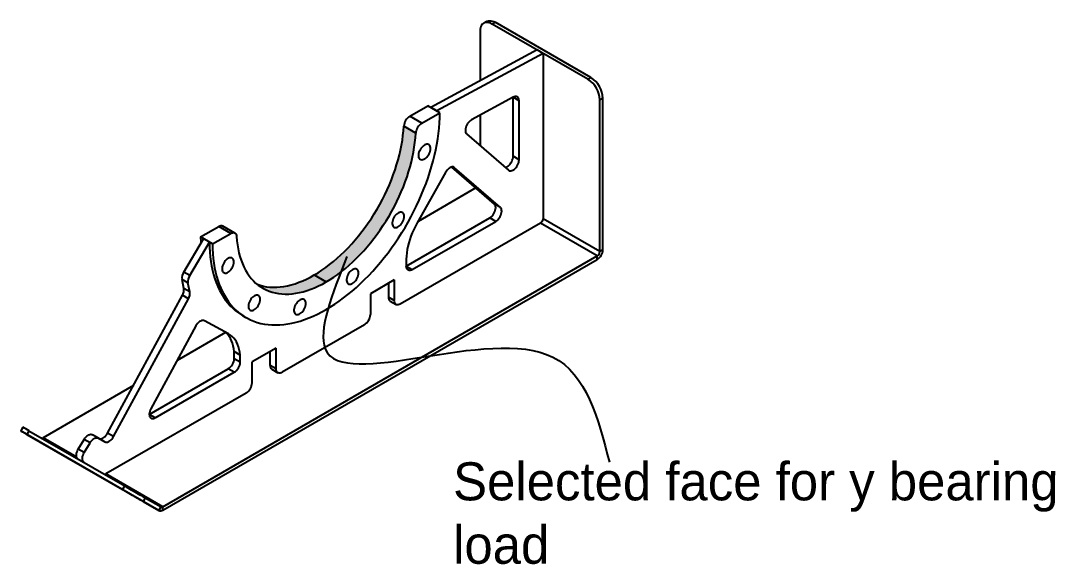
# Model space of a CAD drawing. Header units: inches. Extents: x 0.9 to 37.1, y -8.4 to 11.7.
# Drawn here: x 13.703 to 14.382, y -3.196 to -2.839 of the extents above; entities that cross this region are included whole.
import ezdxf

# ---------------------------------------------------------------- set-up
doc = ezdxf.new("R2010")
doc.units = ezdxf.units.IN
doc.header["$MEASUREMENT"] = 0

msp = doc.modelspace()

# ---------------------------------------------------------------- hatches: boundary and pattern name
at = {"true_color": 0xafd9aa}
h = msp.add_hatch(color=9, dxfattribs=at)
h.dxf.hatch_style = 1
h.paths.add_polyline_path([(13.90603, -3.0087), (13.90857, -3.00705), (13.91109, -3.00528), (13.9136, -3.00339), (13.9161, -3.00138), (13.91856, -2.99927), (13.921, -2.99705), (13.92341, -2.99473), (13.92578, -2.99231), (13.92811, -2.9898), (13.9304, -2.9872), (13.93263, -2.98451), (13.93481, -2.98175), (13.93693, -2.97891), (13.93899, -2.97601), (13.94099, -2.97304), (13.94291, -2.97002), (13.94476, -2.96694), (13.94654, -2.96382), (13.94823, -2.96066), (13.94984, -2.95746), (13.95137, -2.95423), (13.9528, -2.95099), (13.95415, -2.94772), (13.9554, -2.94445), (13.95656, -2.94117), (13.95761, -2.93789), (13.95857, -2.93462), (13.95942, -2.93137), (13.96017, -2.92813), (13.96081, -2.92493), (13.96135, -2.92175), (13.96178, -2.91861), (13.9621, -2.91552), (13.96232, -2.91247), (13.95446, -2.90793), (13.95425, -2.91098), (13.95392, -2.91407), (13.95349, -2.91721), (13.95296, -2.92039), (13.95231, -2.9236), (13.95156, -2.92683), (13.95071, -2.93009), (13.94975, -2.93336), (13.9487, -2.93663), (13.94754, -2.93991), (13.94629, -2.94319), (13.94495, -2.94645), (13.94351, -2.9497), (13.94198, -2.95292), (13.94037, -2.95612), (13.93868, -2.95928), (13.9369, -2.9624), (13.93505, -2.96548), (13.93313, -2.96851), (13.93114, -2.97147), (13.92908, -2.97438), (13.92695, -2.97721), (13.92477, -2.97998), (13.92254, -2.98266), (13.92026, -2.98526), (13.91793, -2.98777), (13.91555, -2.99019), (13.91315, -2.99251), (13.91071, -2.99473), (13.90824, -2.99685), (13.90575, -2.99885), (13.90323, -3.00074), (13.90071, -3.00251), (13.89818, -3.00417), (13.89564, -3.0057), (13.90349, -3.01023)])
h.paths.add_polyline_path([(13.89564, -3.0057), (13.8931, -3.0071), (13.89056, -3.00837), (13.88804, -3.00951), (13.88553, -3.01052), (13.88304, -3.0114), (13.88057, -3.01213), (13.87813, -3.01273), (13.87572, -3.01319), (13.87335, -3.01351), (13.87102, -3.01369), (13.86873, -3.01372), (13.8665, -3.01362), (13.86432, -3.01337), (13.8622, -3.01299), (13.86014, -3.01246), (13.85813, -3.01179), (13.85876, -3.01231), (13.86045, -3.01351), (13.86223, -3.01459), (13.86408, -3.01553), (13.866, -3.01633), (13.868, -3.017), (13.87006, -3.01752), (13.87218, -3.01791), (13.87436, -3.01815), (13.87659, -3.01826), (13.87888, -3.01822), (13.88121, -3.01805), (13.88358, -3.01773), (13.88598, -3.01727), (13.88843, -3.01667), (13.89089, -3.01593), (13.89339, -3.01506), (13.8959, -3.01405), (13.89842, -3.01291), (13.90096, -3.01164), (13.90349, -3.01023)])

# ---------------------------------------------------------------- linework, layer by layer
at = {"color": 7, "linetype": 'Continuous', "lineweight": 25}
for p, q in [((14.00889, -2.83911), (14.00693, -2.84025)), ((14.01445, -2.83966), (14.01248, -2.8408)), ((14.07732, -2.87596), (14.01445, -2.83966)), ((14.00463, -2.84534), (14.00463, -2.87809)), ((14.07535, -2.87709), (14.01248, -2.8408)), ((14.04195, -2.85781), (13.97226, -2.89567)), ((14.04588, -2.86008), (13.97618, -2.89794)), ((14.04588, -2.86008), (14.04195, -2.85781)), ((14.04588, -2.86008), (14.04588, -2.9688)), ((14.07535, -2.87709), (14.07732, -2.87596)), ((13.95838, -2.90142), (13.97029, -2.89454)), ((13.97815, -2.89908), (13.97029, -2.89454)), ((14.02635, -2.88884), (13.99892, -2.90375)), ((14.03017, -2.89118), (14.02624, -2.88891)), ((14.02624, -2.92771), (14.02624, -2.88891)), ((14.03017, -2.92998), (14.03017, -2.89118)), ((14.08517, -2.88957), (14.08321, -2.8907)), ((14.08321, -2.99035), (14.08321, -2.8907)), ((14.08517, -2.98922), (14.08517, -2.88957)), ((13.96624, -2.90595), (13.95838, -2.90142)), ((13.96624, -2.90595), (13.97815, -2.89908)), ((13.97618, -2.89794), (13.97226, -2.89567)), ((14.00463, -2.90065), (14.00463, -2.9207)), ((13.96232, -2.91247), (13.95446, -2.90793)), ((13.99573, -2.91295), (14.02316, -2.93685)), ((14.03017, -2.92998), (14.02624, -2.92771)), ((14.01395, -2.95909), (13.98601, -2.93476)), ((13.98782, -2.93518), (13.9872, -2.93482)), ((14.01788, -2.96136), (13.98782, -2.93518)), ((13.98192, -2.93827), (13.96322, -2.97149)), ((14.00181, -2.94852), (13.9638, -2.97046)), ((14.01788, -2.96136), (14.01395, -2.95909)), ((13.95607, -2.99987), (14.01088, -2.96823)), ((14.01481, -2.9705), (14.01088, -2.96823)), ((14.08321, -2.99035), (14.04588, -2.9688)), ((13.82098, -2.98073), (13.83289, -2.97386)), ((13.84075, -2.9784), (13.83289, -2.97386)), ((13.84353, -2.97812), (13.83567, -2.97358)), ((14.04423, -2.97166), (13.95215, -3.02482)), ((13.96, -3.00214), (14.01481, -2.9705)), ((14.08156, -2.99321), (14.04423, -2.97166)), ((13.8099, -3.00378), (13.82295, -2.98187)), ((13.82884, -2.98527), (13.82098, -2.98073)), ((13.82688, -2.98414), (13.82295, -2.98187)), ((13.82884, -2.98527), (13.84075, -2.9784)), ((13.81383, -3.00605), (13.82688, -2.98414)), ((14.08517, -2.98922), (14.08321, -2.99035)), ((13.79616, -3.15797), (14.08156, -2.99321)), ((13.79616, -3.16024), (14.08156, -2.99548)), ((13.95607, -2.99533), (13.95607, -2.99987)), ((14.08156, -2.99548), (14.08156, -2.99321)), ((13.95607, -2.99987), (13.96, -3.00214)), ((13.8127, -3.01093), (13.80878, -3.00866)), ((13.80998, -3.01449), (13.80878, -3.00866)), ((13.81383, -3.00605), (13.8099, -3.00378)), ((13.89564, -3.0057), (13.90349, -3.01023)), ((13.94822, -3.00894), (13.9325, -3.01802)), ((13.94822, -3.00894), (13.94822, -3.02255)), ((13.81391, -3.01675), (13.80998, -3.01449)), ((13.81391, -3.01675), (13.8127, -3.01093)), ((13.94429, -3.01121), (13.94429, -3.02029)), ((13.75987, -3.10963), (13.80904, -3.01904)), ((13.7638, -3.1119), (13.81297, -3.0213)), ((13.81297, -3.0213), (13.80904, -3.01904)), ((13.9325, -3.01802), (13.9325, -3.03163)), ((13.94822, -3.02255), (13.94429, -3.02029)), ((13.94544, -3.02283), (13.94937, -3.0251)), ((13.83933, -3.04435), (13.8235, -3.03576)), ((13.84875, -3.03247), (13.85071, -3.03361)), ((13.81786, -3.03921), (13.78831, -3.09366)), ((13.8374, -3.04343), (13.80561, -3.06178)), ((13.92857, -3.03843), (13.87449, -3.06965)), ((13.84699, -3.05831), (13.84306, -3.05604)), ((13.84306, -3.06058), (13.84306, -3.05604)), ((13.87056, -3.05377), (13.85484, -3.06284)), ((13.86663, -3.06512), (13.86663, -3.05604)), ((13.87056, -3.06738), (13.87056, -3.05377)), ((13.84306, -3.06058), (13.84699, -3.06284)), ((13.84699, -3.06284), (13.84699, -3.05831)), ((13.85484, -3.07646), (13.85484, -3.06284)), ((13.78728, -3.09731), (13.83913, -3.06738)), ((13.79121, -3.09958), (13.84306, -3.06965)), ((13.84306, -3.06965), (13.83913, -3.06738)), ((13.87056, -3.06738), (13.86663, -3.06512)), ((13.86778, -3.06766), (13.87171, -3.06993)), ((13.77682, -3.0784), (13.71757, -3.11261)), ((13.85091, -3.08326), (13.75883, -3.13642)), ((13.79121, -3.09958), (13.78728, -3.09731)), ((13.70421, -3.10568), (13.70282, -3.10808)), ((13.71502, -3.11513), (13.70458, -3.1091)), ((13.70827, -3.10802), (13.70688, -3.11043)), ((13.70688, -3.11043), (13.76975, -3.14672)), ((13.70827, -3.10802), (13.77114, -3.14432)), ((13.7539, -3.11289), (13.74997, -3.11062)), ((13.7638, -3.1119), (13.75987, -3.10963)), ((13.7936, -3.16049), (13.71502, -3.11513)), ((13.73959, -3.12532), (13.71757, -3.11261)), ((13.74065, -3.12015), (13.74448, -3.11372)), ((13.74841, -3.11599), (13.74448, -3.11372)), ((13.74458, -3.12242), (13.74841, -3.11599)), ((13.7539, -3.11289), (13.75812, -3.11532)), ((13.74458, -3.12242), (13.74065, -3.12015)), ((13.79616, -3.15797), (13.75883, -3.13642)), ((13.76975, -3.14672), (13.77114, -3.14432)), ((13.78456, -3.15206), (13.78317, -3.15447)), ((13.78456, -3.15206), (13.79499, -3.15809)), ((13.78317, -3.15447), (13.7936, -3.16049)), ((13.7936, -3.16049), (13.79499, -3.15809)), ((13.79616, -3.16024), (13.79616, -3.15797))]:
    msp.add_line(p, q, dxfattribs=at)
at = {"color": 7, "linetype": 'Continuous', "lineweight": 25, "flags": 128}
for points in [[(14.01248, -2.8408), (14.01154, -2.84032), (14.0106, -2.83998), (14.0097, -2.83978), (14.00883, -2.83973), (14.00802, -2.83983), (14.00727, -2.84007), (14.0066, -2.84046), (14.00602, -2.84098), (14.00553, -2.84164), (14.00514, -2.84241), (14.00485, -2.8433), (14.00468, -2.84427), (14.00463, -2.84534)], [(14.00889, -2.83911), (14.00924, -2.83894), (14.00998, -2.83869), (14.0108, -2.83859), (14.01166, -2.83864), (14.01257, -2.83884), (14.0135, -2.83918), (14.01445, -2.83966)], [(14.03017, -2.89118), (14.03011, -2.89044), (14.02994, -2.88979), (14.02966, -2.88924), (14.02928, -2.88882), (14.02881, -2.88853), (14.02827, -2.88839), (14.02766, -2.8884), (14.02702, -2.88855), (14.02635, -2.88884)], [(13.82884, -2.98527), (13.8289, -2.98854), (13.82906, -2.99174), (13.82933, -2.99487), (13.82972, -2.99793), (13.83021, -3.0009), (13.8308, -3.00378), (13.83151, -3.00657), (13.83232, -3.00927), (13.83323, -3.01187), (13.83425, -3.01437), (13.83537, -3.01676), (13.83659, -3.01905), (13.83791, -3.02122), (13.83932, -3.02327), (13.84083, -3.02521), (13.84243, -3.02702), (13.84412, -3.02871), (13.8459, -3.03027), (13.84776, -3.0317), (13.8497, -3.03301), (13.85173, -3.03417), (13.85383, -3.03521), (13.856, -3.0361), (13.85824, -3.03686), (13.86054, -3.03748), (13.86291, -3.03796), (13.86534, -3.0383), (13.86783, -3.0385), (13.87037, -3.03855), (13.87296, -3.03847), (13.87559, -3.03824), (13.87826, -3.03788), (13.88097, -3.03737), (13.88371, -3.03672), (13.88648, -3.03593), (13.88928, -3.03501), (13.8921, -3.03395), (13.89493, -3.03276), (13.89778, -3.03143), (13.90064, -3.02997), (13.90349, -3.02838), (13.90635, -3.02667), (13.90921, -3.02483), (13.91206, -3.02287), (13.91489, -3.02079), (13.91771, -3.0186), (13.9205, -3.01629), (13.92328, -3.01388), (13.92602, -3.01136), (13.92873, -3.00874), (13.9314, -3.00602), (13.93403, -3.00321), (13.93662, -3.00031), (13.93916, -2.99732), (13.94164, -2.99425), (13.94407, -2.99111), (13.94644, -2.98789), (13.94875, -2.98461), (13.95099, -2.98126), (13.95316, -2.97786), (13.95526, -2.9744), (13.95728, -2.9709), (13.95923, -2.96736), (13.96109, -2.96377), (13.96287, -2.96016), (13.96456, -2.95652), (13.96616, -2.95286), (13.96767, -2.94918), (13.96908, -2.9455), (13.9704, -2.9418), (13.97162, -2.93811), (13.97274, -2.93443), (13.97375, -2.93075), (13.97467, -2.9271), (13.97548, -2.92346), (13.97619, -2.91985), (13.97678, -2.91628), (13.97727, -2.91274), (13.97766, -2.90925), (13.97793, -2.9058), (13.97809, -2.90241), (13.97815, -2.89908)], [(13.89564, -3.0057), (13.89818, -3.00417), (13.90071, -3.00251), (13.90323, -3.00074), (13.90575, -2.99885), (13.90824, -2.99685), (13.91071, -2.99473), (13.91315, -2.99251), (13.91555, -2.99019), (13.91793, -2.98777), (13.92026, -2.98526), (13.92254, -2.98266), (13.92477, -2.97998), (13.92695, -2.97721), (13.92908, -2.97438), (13.93114, -2.97147), (13.93313, -2.96851), (13.93505, -2.96548), (13.9369, -2.9624), (13.93868, -2.95928), (13.94037, -2.95612), (13.94198, -2.95292), (13.94351, -2.9497), (13.94495, -2.94645), (13.94629, -2.94319), (13.94754, -2.93991), (13.9487, -2.93663), (13.94975, -2.93336), (13.95071, -2.93009), (13.95156, -2.92683), (13.95231, -2.9236), (13.95296, -2.92039), (13.95349, -2.91721), (13.95392, -2.91407), (13.95425, -2.91098), (13.95446, -2.90793)], [(13.99892, -2.90375), (13.99823, -2.90419), (13.99757, -2.90476), (13.99694, -2.90544), (13.99636, -2.9062), (13.99586, -2.90704), (13.99546, -2.90791), (13.99515, -2.90879), (13.99495, -2.90967), (13.99488, -2.9105), (13.99492, -2.91127), (13.99508, -2.91194), (13.99535, -2.91251), (13.99573, -2.91295)], [(13.90349, -3.01023), (13.90603, -3.0087), (13.90857, -3.00705), (13.91109, -3.00528), (13.9136, -3.00339), (13.9161, -3.00138), (13.91856, -2.99927), (13.921, -2.99705), (13.92341, -2.99473), (13.92578, -2.99231), (13.92811, -2.9898), (13.9304, -2.9872), (13.93263, -2.98451), (13.93481, -2.98175), (13.93693, -2.97891), (13.93899, -2.97601), (13.94099, -2.97304), (13.94291, -2.97002), (13.94476, -2.96694), (13.94654, -2.96382), (13.94823, -2.96066), (13.94984, -2.95746), (13.95137, -2.95423), (13.9528, -2.95099), (13.95415, -2.94772), (13.9554, -2.94445), (13.95656, -2.94117), (13.95761, -2.93789), (13.95857, -2.93462), (13.95942, -2.93137), (13.96017, -2.92813), (13.96081, -2.92493), (13.96135, -2.92175), (13.96178, -2.91861), (13.9621, -2.91552), (13.96232, -2.91247)], [(13.97194, -2.92262), (13.97189, -2.92189), (13.97172, -2.92124), (13.97144, -2.9207), (13.97107, -2.92028), (13.97061, -2.91999), (13.97007, -2.91984), (13.96948, -2.91984), (13.96884, -2.91998), (13.96818, -2.92026), (13.96752, -2.92068), (13.96686, -2.92122), (13.96625, -2.92186), (13.96568, -2.92259), (13.96518, -2.92339), (13.96476, -2.92423), (13.96443, -2.92509), (13.96421, -2.92594), (13.9641, -2.92677), (13.9641, -2.92754), (13.96421, -2.92823), (13.96443, -2.92883), (13.96476, -2.92931), (13.96518, -2.92967), (13.96568, -2.92989), (13.96625, -2.92996), (13.96686, -2.92989), (13.96752, -2.92968), (13.96818, -2.92933), (13.96884, -2.92885), (13.96948, -2.92826), (13.97007, -2.92757), (13.97061, -2.9268), (13.97107, -2.92598), (13.97144, -2.92512), (13.97172, -2.92426), (13.97189, -2.92342), (13.97194, -2.92262)], [(14.02105, -2.935), (14.02156, -2.93487), (14.02224, -2.93455), (14.02293, -2.9341), (14.0236, -2.93351), (14.02423, -2.93282), (14.02481, -2.93204), (14.0253, -2.93119), (14.0257, -2.93031), (14.02599, -2.92942), (14.02618, -2.92854), (14.02624, -2.92771)], [(13.98782, -2.93518), (13.98737, -2.93488), (13.98683, -2.93473), (13.98624, -2.93472), (13.9856, -2.93486), (13.98494, -2.93514), (13.98427, -2.93556), (13.98362, -2.93609), (13.98299, -2.93674), (13.98242, -2.93747), (13.98192, -2.93827)], [(14.02316, -2.93685), (14.02364, -2.93715), (14.0242, -2.9373), (14.02482, -2.9373), (14.02548, -2.93713), (14.02617, -2.93682), (14.02686, -2.93636), (14.02753, -2.93578), (14.02816, -2.93509), (14.02873, -2.93431), (14.02923, -2.93346), (14.02963, -2.93258), (14.02992, -2.93169), (14.0301, -2.93081), (14.03017, -2.92998)], [(14.01088, -2.96823), (14.01155, -2.96777), (14.01221, -2.9672), (14.01282, -2.96651), (14.01338, -2.96575), (14.01386, -2.96492), (14.01426, -2.96406), (14.01455, -2.96318), (14.01474, -2.96232), (14.01481, -2.9615), (14.01476, -2.96075), (14.0146, -2.96009), (14.01433, -2.95953), (14.01395, -2.95909)], [(14.01481, -2.9705), (14.01548, -2.97004), (14.01614, -2.96946), (14.01675, -2.96878), (14.01731, -2.96802), (14.01779, -2.96719), (14.01819, -2.96632), (14.01848, -2.96545), (14.01867, -2.96459), (14.01874, -2.96377), (14.01869, -2.96302), (14.01853, -2.96235), (14.01826, -2.96179), (14.01788, -2.96136)], [(13.95466, -2.96718), (13.9546, -2.96645), (13.95443, -2.9658), (13.95416, -2.96526), (13.95378, -2.96483), (13.95332, -2.96454), (13.95279, -2.9644), (13.95219, -2.96439), (13.95155, -2.96454), (13.95089, -2.96482), (13.95023, -2.96524), (13.94958, -2.96577), (13.94896, -2.96642), (13.94839, -2.96715), (13.94789, -2.96795), (13.94747, -2.96879), (13.94715, -2.96965), (13.94692, -2.9705), (13.94681, -2.97132), (13.94681, -2.97209), (13.94692, -2.97279), (13.94715, -2.97338), (13.94747, -2.97387), (13.94789, -2.97423), (13.94839, -2.97445), (13.94896, -2.97452), (13.94958, -2.97445), (13.95023, -2.97424), (13.95089, -2.97389), (13.95155, -2.97341), (13.95219, -2.97281), (13.95279, -2.97212), (13.95332, -2.97136), (13.95378, -2.97053), (13.95416, -2.96968), (13.95443, -2.96882), (13.9546, -2.96798), (13.95466, -2.96718)], [(13.96322, -2.97149), (13.96207, -2.97363), (13.96101, -2.97581), (13.96004, -2.97801), (13.95917, -2.98023), (13.9584, -2.98245), (13.95773, -2.98467), (13.95717, -2.98687), (13.95673, -2.98905), (13.9564, -2.99119), (13.95618, -2.99329), (13.95607, -2.99533)], [(13.82098, -2.98073), (13.82104, -2.984), (13.82108, -2.98501)], [(13.84075, -2.9784), (13.84141, -2.97808), (13.84204, -2.9779), (13.84264, -2.97786), (13.84319, -2.97797), (13.84367, -2.97821), (13.84407, -2.97859), (13.84437, -2.97908), (13.84458, -2.97969), (13.84467, -2.98038)], [(13.84467, -2.98038), (13.84489, -2.98318), (13.84521, -2.98591), (13.84564, -2.98855), (13.84618, -2.9911), (13.84682, -2.99357), (13.84757, -2.99594), (13.84842, -2.99821), (13.84938, -3.00037), (13.85043, -3.00243), (13.85159, -3.00438), (13.85284, -3.00621), (13.85418, -3.00792), (13.85562, -3.00951), (13.85715, -3.01097), (13.85876, -3.01231), (13.86045, -3.01351), (13.86223, -3.01459), (13.86408, -3.01553), (13.866, -3.01633), (13.868, -3.017), (13.87006, -3.01752), (13.87218, -3.01791), (13.87436, -3.01815), (13.87659, -3.01826), (13.87888, -3.01822), (13.88121, -3.01805), (13.88358, -3.01773), (13.88598, -3.01727), (13.88843, -3.01667), (13.89089, -3.01593), (13.89339, -3.01506), (13.8959, -3.01405), (13.89842, -3.01291), (13.90096, -3.01164), (13.90349, -3.01023)], [(13.82688, -2.98414), (13.82693, -2.98741), (13.82709, -2.99061), (13.82737, -2.99374), (13.82775, -2.99679), (13.82824, -2.99976), (13.82884, -3.00265), (13.82954, -3.00544), (13.83035, -3.00814), (13.83127, -3.01074), (13.83229, -3.01324), (13.83341, -3.01563), (13.83463, -3.01791), (13.83595, -3.02008), (13.83736, -3.02214), (13.83887, -3.02407), (13.84047, -3.02589), (13.84216, -3.02758), (13.84393, -3.02914), (13.8458, -3.03057), (13.84774, -3.03187), (13.84875, -3.03247)], [(13.8429, -2.99712), (13.84285, -2.99638), (13.84268, -2.99573), (13.8424, -2.99519), (13.84203, -2.99477), (13.84157, -2.99448), (13.84103, -2.99433), (13.84044, -2.99433), (13.8398, -2.99447), (13.83914, -2.99475), (13.83848, -2.99517), (13.83782, -2.99571), (13.83721, -2.99635), (13.83664, -2.99708), (13.83614, -2.99788), (13.83572, -2.99872), (13.83539, -2.99958), (13.83517, -3.00044), (13.83506, -3.00126), (13.83506, -3.00203), (13.83517, -3.00272), (13.83539, -3.00332), (13.83572, -3.0038), (13.83614, -3.00416), (13.83664, -3.00438), (13.83721, -3.00446), (13.83782, -3.00439), (13.83848, -3.00417), (13.83914, -3.00382), (13.8398, -3.00334), (13.84044, -3.00275), (13.84103, -3.00206), (13.84157, -3.00129), (13.84203, -3.00047), (13.8424, -2.99962), (13.84268, -2.99876), (13.84285, -2.99792), (13.8429, -2.99712)], [(13.92471, -3.00443), (13.92466, -3.0037), (13.92449, -3.00305), (13.92421, -3.00251), (13.92384, -3.00208), (13.92338, -3.00179), (13.92284, -3.00165), (13.92225, -3.00164), (13.92161, -3.00179), (13.92095, -3.00207), (13.92028, -3.00249), (13.91963, -3.00302), (13.91901, -3.00367), (13.91845, -3.0044), (13.91795, -3.0052), (13.91753, -3.00604), (13.9172, -3.0069), (13.91698, -3.00775), (13.91687, -3.00857), (13.91687, -3.00934), (13.91698, -3.01004), (13.9172, -3.01063), (13.91753, -3.01112), (13.91795, -3.01148), (13.91845, -3.0117), (13.91901, -3.01177), (13.91963, -3.0117), (13.92028, -3.01149), (13.92095, -3.01114), (13.92161, -3.01066), (13.92225, -3.01006), (13.92284, -3.00937), (13.92338, -3.00861), (13.92384, -3.00778), (13.92421, -3.00693), (13.92449, -3.00607), (13.92466, -3.00523), (13.92471, -3.00443)], [(13.96, -3.00214), (13.95932, -3.00246), (13.95866, -3.00264), (13.95804, -3.00266), (13.95748, -3.00253), (13.95699, -3.00225), (13.9566, -3.00183), (13.95631, -3.00128), (13.95613, -3.00062), (13.95607, -2.99987)], [(13.85808, -3.01177), (13.85814, -3.01179), (13.86014, -3.01246), (13.8622, -3.01299), (13.86432, -3.01337), (13.8665, -3.01362), (13.86873, -3.01372), (13.87102, -3.01369), (13.87335, -3.01351), (13.87572, -3.01319), (13.87813, -3.01273), (13.88057, -3.01213), (13.88304, -3.0114), (13.88553, -3.01052), (13.88804, -3.00951), (13.89056, -3.00837), (13.8931, -3.0071), (13.89564, -3.0057)], [(13.86019, -3.02171), (13.86014, -3.02098), (13.85997, -3.02033), (13.85969, -3.01979), (13.85932, -3.01937), (13.85886, -3.01908), (13.85832, -3.01893), (13.85773, -3.01893), (13.85709, -3.01907), (13.85643, -3.01935), (13.85576, -3.01977), (13.85511, -3.02031), (13.85449, -3.02095), (13.85393, -3.02168), (13.85343, -3.02248), (13.85301, -3.02332), (13.85268, -3.02418), (13.85246, -3.02503), (13.85235, -3.02586), (13.85235, -3.02663), (13.85246, -3.02732), (13.85268, -3.02792), (13.85301, -3.0284), (13.85343, -3.02876), (13.85393, -3.02898), (13.85449, -3.02905), (13.85511, -3.02898), (13.85576, -3.02877), (13.85643, -3.02842), (13.85709, -3.02794), (13.85773, -3.02735), (13.85832, -3.02666), (13.85886, -3.02589), (13.85932, -3.02507), (13.85969, -3.02421), (13.85997, -3.02335), (13.86014, -3.02251), (13.86019, -3.02171)], [(13.89014, -3.02439), (13.89008, -3.02366), (13.88991, -3.02301), (13.88964, -3.02247), (13.88926, -3.02204), (13.8888, -3.02175), (13.88827, -3.02161), (13.88767, -3.0216), (13.88703, -3.02175), (13.88637, -3.02203), (13.88571, -3.02245), (13.88506, -3.02299), (13.88444, -3.02363), (13.88387, -3.02436), (13.88337, -3.02516), (13.88295, -3.026), (13.88263, -3.02686), (13.8824, -3.02771), (13.88229, -3.02853), (13.88229, -3.0293), (13.8824, -3.03), (13.88263, -3.0306), (13.88295, -3.03108), (13.88337, -3.03144), (13.88387, -3.03166), (13.88444, -3.03173), (13.88506, -3.03166), (13.88571, -3.03145), (13.88637, -3.0311), (13.88703, -3.03062), (13.88767, -3.03002), (13.88827, -3.02933), (13.8888, -3.02857), (13.88926, -3.02774), (13.88964, -3.02689), (13.88991, -3.02603), (13.89008, -3.02519), (13.89014, -3.02439)], [(13.95215, -3.02482), (13.95146, -3.02515), (13.9508, -3.02533), (13.95018, -3.02535), (13.94962, -3.02522), (13.94914, -3.02494), (13.94874, -3.02452), (13.94845, -3.02397), (13.94828, -3.02331), (13.94822, -3.02255)], [(13.8235, -3.03576), (13.82296, -3.03557), (13.82234, -3.03553), (13.82168, -3.03565), (13.82099, -3.03593), (13.8203, -3.03636), (13.81961, -3.03692), (13.81897, -3.0376), (13.81838, -3.03837), (13.81786, -3.03921)], [(13.84306, -3.05604), (13.84282, -3.05411), (13.84246, -3.05228), (13.84197, -3.05055), (13.84137, -3.04894), (13.84064, -3.04745), (13.83981, -3.04609), (13.83886, -3.04487), (13.8378, -3.04379), (13.83684, -3.04299)], [(13.84699, -3.05831), (13.84675, -3.05638), (13.84639, -3.05455), (13.8459, -3.05282), (13.8453, -3.05121), (13.84457, -3.04972), (13.84374, -3.04836), (13.84279, -3.04714), (13.84173, -3.04606), (13.84058, -3.04513), (13.83933, -3.04435)], [(13.87449, -3.06965), (13.87381, -3.06998), (13.87315, -3.07015), (13.87253, -3.07018), (13.87196, -3.07005), (13.87148, -3.06977), (13.87109, -3.06935), (13.8708, -3.0688), (13.87062, -3.06814), (13.87056, -3.06738)], [(13.78831, -3.09366), (13.78789, -3.09454), (13.78757, -3.09544), (13.78737, -3.09633), (13.78729, -3.09718), (13.78733, -3.09796), (13.78749, -3.09864), (13.78777, -3.09922), (13.78816, -3.09966), (13.78865, -3.09996), (13.78922, -3.1001), (13.78985, -3.10008), (13.79052, -3.09991), (13.79121, -3.09958)], [(13.70688, -3.11043), (13.70598, -3.10991), (13.70517, -3.10944), (13.70446, -3.10903), (13.70387, -3.10869), (13.7034, -3.10842), (13.70307, -3.10823), (13.70287, -3.10812), (13.70282, -3.10808), (13.7029, -3.10813), (13.70312, -3.10826), (13.70348, -3.10847), (13.70397, -3.10875), (13.70458, -3.1091)], [(13.74448, -3.11372), (13.745, -3.11293), (13.7456, -3.11221), (13.74623, -3.11159), (13.7469, -3.11108), (13.74757, -3.1107), (13.74824, -3.11045), (13.74887, -3.11036), (13.74945, -3.11042), (13.74997, -3.11062)], [(13.75423, -3.11308), (13.75473, -3.11327), (13.75534, -3.11331), (13.75601, -3.1132), (13.75671, -3.11292), (13.75741, -3.1125), (13.7581, -3.11194), (13.75875, -3.11125), (13.75935, -3.11048), (13.75987, -3.10963)], [(13.75812, -3.11532), (13.75866, -3.11553), (13.75927, -3.11558), (13.75994, -3.11547), (13.76064, -3.11519), (13.76134, -3.11477), (13.76203, -3.1142), (13.76268, -3.11352), (13.76328, -3.11275), (13.7638, -3.1119)], [(13.74841, -3.11599), (13.74893, -3.11519), (13.74952, -3.11448), (13.75016, -3.11385), (13.75083, -3.11334), (13.7515, -3.11296), (13.75217, -3.11272), (13.7528, -3.11263), (13.75338, -3.11268), (13.7539, -3.11289)], [(13.74059, -3.12668), (13.74014, -3.12632), (13.73979, -3.12582), (13.73956, -3.1252), (13.73945, -3.12448), (13.73945, -3.12367), (13.73958, -3.12281), (13.73983, -3.12191), (13.74019, -3.12102), (13.74065, -3.12015)], [(13.74451, -3.12895), (13.74407, -3.12859), (13.74372, -3.12809), (13.74349, -3.12747), (13.74338, -3.12674), (13.74338, -3.12594), (13.74351, -3.12507), (13.74376, -3.12418), (13.74412, -3.12329), (13.74458, -3.12242)], [(13.77114, -3.14432), (13.77213, -3.14489), (13.77318, -3.1455), (13.77429, -3.14613), (13.77543, -3.14679), (13.77659, -3.14746), (13.77775, -3.14813), (13.77889, -3.14879), (13.78001, -3.14944), (13.78107, -3.15005), (13.78207, -3.15063), (13.783, -3.15116), (13.78383, -3.15164), (13.78456, -3.15206)], [(13.78317, -3.15447), (13.78244, -3.15405), (13.78161, -3.15357), (13.78069, -3.15304), (13.77968, -3.15246), (13.77862, -3.15184), (13.77751, -3.1512), (13.77636, -3.15054), (13.7752, -3.14987), (13.77404, -3.1492), (13.7729, -3.14854), (13.77179, -3.1479), (13.77074, -3.14729), (13.76975, -3.14672)]]:
    msp.add_lwpolyline(points, dxfattribs=at)
at = {"color": 7, "linetype": 'Continuous', "lineweight": 25}
for centre, radius, start, end in [((14.0662, -2.89145), 0.01703, 2.52009, 57.47991), ((14.06816, -2.89032), 0.01703, 2.52015, 57.47985), ((13.963, -2.90864), 0.00857, 122.6252, 175.3054), ((13.97086, -2.91317), 0.00857, 122.6252, 175.3054), ((14.0423, -2.96864), 0.00359, 302.60548, 357.39452), ((13.83451, -2.97607), 0.00274, 65.02128, 126.28918), ((14.07736, -2.98888), 0.00782, 302.4763, 357.5237), ((14.07963, -2.99019), 0.00359, 302.60548, 357.39452), ((13.81598, -3.00776), 0.00726, 146.78931, 187.17339), ((13.8199, -3.01003), 0.00726, 146.78931, 187.17339), ((13.80298, -3.01541), 0.00706, 329.11033, 7.53505), ((13.80691, -3.01768), 0.00706, 329.11033, 7.53505), ((13.94707, -3.02056), 0.00279, 174.33758, 234.35024), ((13.924, -3.03126), 0.0085, 302.4763, 357.5237), ((13.83456, -3.06021), 0.0085, 302.4764, 357.5236), ((13.83849, -3.06248), 0.0085, 302.4763, 357.5237), ((13.86941, -3.06539), 0.00279, 174.33758, 234.35024), ((13.84635, -3.07609), 0.0085, 302.4763, 357.5237), ((7.59907, -13.68792), 12.21706, 59.996331, 60.018358), ((13.71688, -3.11163), 0.0012, 249.61958, 305.26699), ((13.75814, -3.13544), 0.0012, 249.61958, 305.26699), ((13.79547, -3.15702), 0.00117, 245.68605, 305.61817), ((13.79466, -3.15815), 0.00257, 245.68605, 305.61817)]:
    msp.add_arc(centre, radius, start, end, dxfattribs=at)
msp.add_spline([(13.91706, -2.9936), (13.90281, -3.05428), (14.05234, -3.05966), (14.08949, -3.12878)], degree=3)

# ---------------------------------------------------------------- texts
at = {"insert": (13.98683, -3.12878), "char_height": 0.025, "attachment_point": 1}
msp.add_mtext_dynamic_manual_height_columns('Selected face for y bearing load', width=0.4286987, gutter_width=0.68898, heights=[0], dxfattribs=at)

doc.saveas('drawing.dxf')
